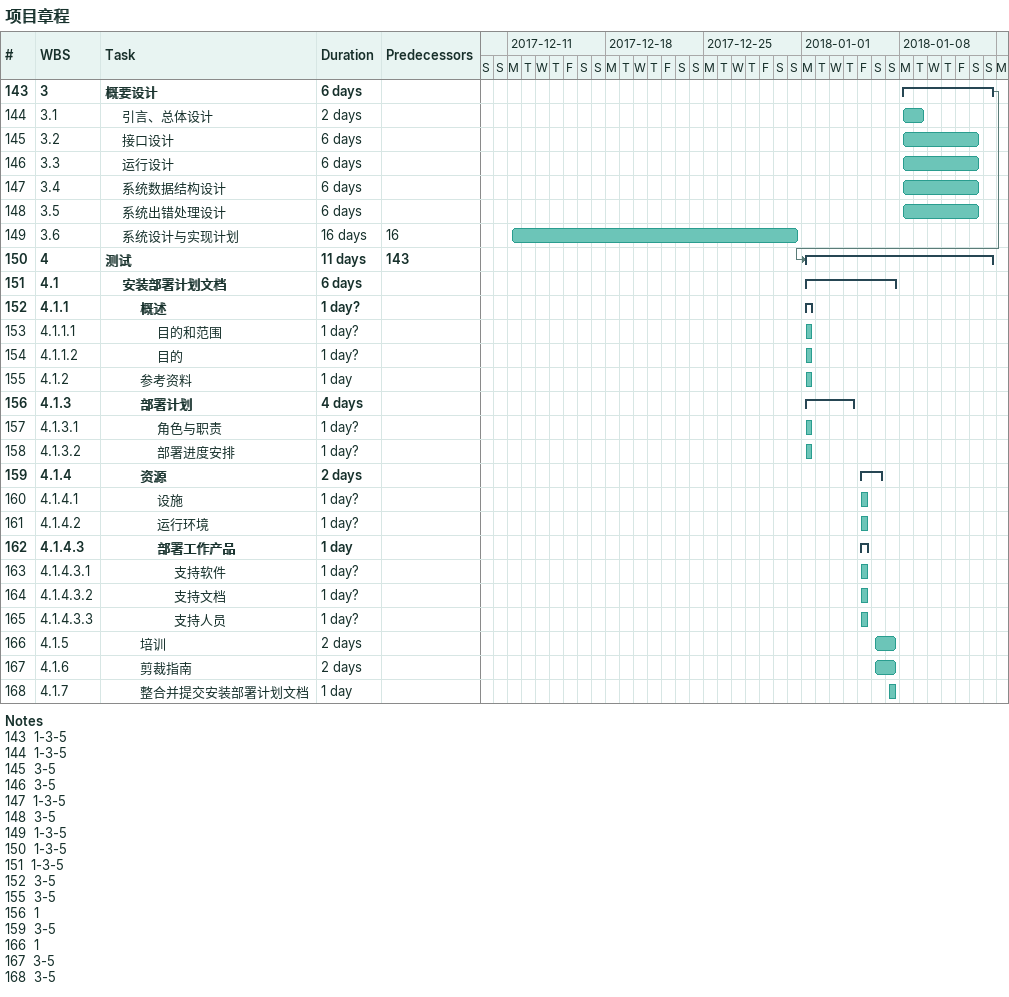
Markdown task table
项目章程

| ID | WBS | Task | Duration | Start | Finish | Predecessors |
|---|---|---|---|---|---|---|
| 143 | 3 | **概要设计** | 6d | 2018-01-08 | 2018-01-14 |  |
| 144 | 3.1 | 引言、总体设计 | 2d | 2018-01-08 | 2018-01-09 |  |
| 145 | 3.2 | 接口设计 | 6d | 2018-01-08 | 2018-01-13 |  |
| 146 | 3.3 | 运行设计 | 6d | 2018-01-08 | 2018-01-13 |  |
| 147 | 3.4 | 系统数据结构设计 | 6d | 2018-01-08 | 2018-01-13 |  |
| 148 | 3.5 | 系统出错处理设计 | 6d | 2018-01-08 | 2018-01-13 |  |
| 149 | 3.6 | 系统设计与实现计划 | 16d | 2017-12-11 | 2017-12-31 | 16 |
| 150 | 4 | **测试** | 11d | 2018-01-01 | 2018-01-14 | 143 |
| 151 | 4.1 | **安装部署计划文档** | 6d | 2018-01-01 | 2018-01-07 |  |
| 152 | 4.1.1 | **概述** | 1d? | 2018-01-01 | 2018-01-01 |  |
| 153 | 4.1.1.1 | 目的和范围 | 1d? | 2018-01-01 | 2018-01-01 |  |
| 154 | 4.1.1.2 | 目的 | 1d? | 2018-01-01 | 2018-01-01 |  |
| 155 | 4.1.2 | 参考资料 | 1d | 2018-01-01 | 2018-01-01 |  |
| 156 | 4.1.3 | **部署计划** | 4d | 2018-01-01 | 2018-01-04 |  |
| 157 | 4.1.3.1 | 角色与职责 | 1d? | 2018-01-01 | 2018-01-01 |  |
| 158 | 4.1.3.2 | 部署进度安排 | 1d? | 2018-01-01 | 2018-01-01 |  |
| 159 | 4.1.4 | **资源** | 2d | 2018-01-05 | 2018-01-06 |  |
| 160 | 4.1.4.1 | 设施 | 1d? | 2018-01-05 | 2018-01-05 |  |
| 161 | 4.1.4.2 | 运行环境 | 1d? | 2018-01-05 | 2018-01-05 |  |
| 162 | 4.1.4.3 | **部署工作产品** | 1d | 2018-01-05 | 2018-01-05 |  |
| 163 | 4.1.4.3.1 | 支持软件 | 1d? | 2018-01-05 | 2018-01-05 |  |
| 164 | 4.1.4.3.2 | 支持文档 | 1d? | 2018-01-05 | 2018-01-05 |  |
| 165 | 4.1.4.3.3 | 支持人员 | 1d? | 2018-01-05 | 2018-01-05 |  |
| 166 | 4.1.5 | 培训 | 2d | 2018-01-06 | 2018-01-07 |  |
| 167 | 4.1.6 | 剪裁指南 | 2d | 2018-01-06 | 2018-01-07 |  |
| 168 | 4.1.7 | 整合并提交安装部署计划文档 | 1d | 2018-01-07 | 2018-01-07 |  |

Notes
- 143: 1-3-5
- 144: 1-3-5
- 145: 3-5
- 146: 3-5
- 147: 1-3-5
- 148: 3-5
- 149: 1-3-5
- 150: 1-3-5
- 151: 1-3-5
- 152: 3-5
- 155: 3-5
- 156: 1
- 159: 3-5
- 166: 1
- 167: 3-5
- 168: 3-5
